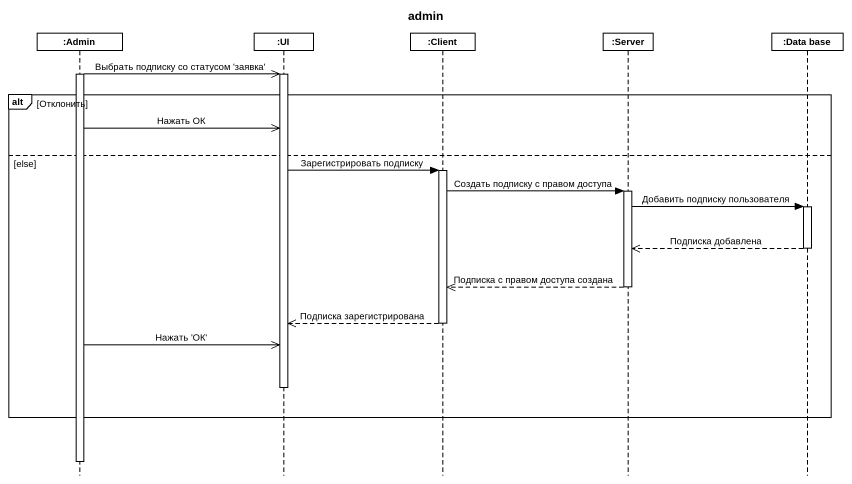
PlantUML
@startuml
title admin
hide footbox
participant ":Admin" as Admin
participant ":UI" as UI
participant ":Client" as Client
participant ":Server" as Server
participant ":Data base" as Data_base

activate Admin
Admin ->> UI : Выбрать подписку со статусом 'заявка'
activate UI
alt Отклонить
  Admin ->> UI : Нажать ОК
else else
  UI -> Client : Зарегистрировать подписку
  activate Client
  Client -> Server : Создать подписку с правом доступа
  activate Server
  Server -> Data_base : Добавить подписку пользователя
  activate Data_base
  Data_base -->> Server : Подписка добавлена
  deactivate Data_base
  Server -->> Client : Подписка с правом доступа создана
  deactivate Server
  Client -->> UI : Подписка зарегистрирована
  deactivate Client
  Admin ->> UI : Нажать 'ОК'
  deactivate UI
end
deactivate Admin
@enduml
